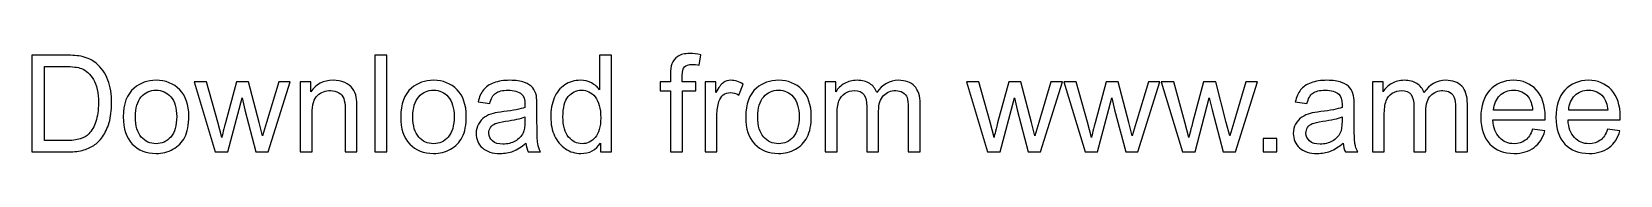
# Model space of a CAD drawing. Header units: millimetres. Extents: x 156 to 670, y -335 to 272.
# Drawn here: x 441.3 to 541, y -334.6 to -328.4 of the extents above; entities that cross this region are included whole.
import ezdxf

# ---------------------------------------------------------------- set-up
doc = ezdxf.new("R2010")
doc.units = ezdxf.units.MM
doc.header["$MEASUREMENT"] = 0
doc.layers.add('Layer 1', color=7, linetype='Continuous')

msp = doc.modelspace()

# ---------------------------------------------------------------- linework, layer by layer
at = {"layer": 'Layer 1', "color": 250}
for points, knots in [([(441.3422, -334.5158), (441.3422, -334.5158), (441.3422, -328.4536), (441.3422, -328.4536), (441.3422, -328.4536), (441.3422, -328.4536), (443.4307, -328.4536), (443.4307, -328.4536), (443.4307, -328.4536), (443.902, -328.4536), (444.2618, -328.4819), (444.5102, -328.5397), (444.5102, -328.5397), (444.8573, -328.6202), (445.1537, -328.7655), (445.3992, -328.9743), (445.3992, -328.9743), (445.7195, -329.2453), (445.958, -329.5896), (446.116, -330.0101), (446.116, -330.0101), (446.2755, -330.4306), (446.3545, -330.9118), (446.3545, -331.4523), (446.3545, -331.4523), (446.3545, -331.9123), (446.3009, -332.3201), (446.1937, -332.6757), (446.1937, -332.6757), (446.0864, -333.0313), (445.9481, -333.3262), (445.7802, -333.5591), (445.7802, -333.5591), (445.6109, -333.7919), (445.4274, -333.9753), (445.227, -334.108), (445.227, -334.108), (445.0281, -334.242), (444.7868, -334.3436), (444.5045, -334.4128), (444.5045, -334.4128), (444.2209, -334.4819), (443.8964, -334.5158), (443.5295, -334.5158), (443.5295, -334.5158), (443.5295, -334.5158), (441.3422, -334.5158), (441.3422, -334.5158)], [0, 0, 0, 0, 0.0769231, 0.0769231, 0.0769231, 0.0769231, 0.1538462, 0.1538462, 0.1538462, 0.1538462, 0.2307692, 0.2307692, 0.2307692, 0.2307692, 0.3076923, 0.3076923, 0.3076923, 0.3076923, 0.3846154, 0.3846154, 0.3846154, 0.3846154, 0.4615385, 0.4615385, 0.4615385, 0.4615385, 0.5384615, 0.5384615, 0.5384615, 0.5384615, 0.6153846, 0.6153846, 0.6153846, 0.6153846, 0.6923077, 0.6923077, 0.6923077, 0.6923077, 0.7692308, 0.7692308, 0.7692308, 0.7692308, 0.8461538, 0.8461538, 0.8461538, 0.8461538, 1, 1, 1, 1]), ([(462.8788, -334.5158), (462.8788, -334.5158), (462.8788, -328.4536), (462.8788, -328.4536), (462.8788, -328.4536), (462.8788, -328.4536), (463.6238, -328.4536), (463.6238, -328.4536), (463.6238, -328.4536), (463.6238, -328.4536), (463.6238, -334.5158), (463.6238, -334.5158), (463.6238, -334.5158), (463.6238, -334.5158), (462.8788, -334.5158), (462.8788, -334.5158)], [0, 0, 0, 0, 0.2, 0.2, 0.2, 0.2, 0.4, 0.4, 0.4, 0.4, 0.6, 0.6, 0.6, 0.6, 1, 1, 1, 1]), ([(477.0308, -334.5158), (477.0308, -334.5158), (477.0308, -333.9584), (477.0308, -333.9584), (477.0308, -333.9584), (476.7529, -334.3916), (476.3436, -334.6089), (475.8032, -334.6089), (475.8032, -334.6089), (475.4532, -334.6089), (475.1315, -334.513), (474.8394, -334.3197), (474.8394, -334.3197), (474.5459, -334.1277), (474.3187, -333.8582), (474.1564, -333.5139), (474.1564, -333.5139), (473.9955, -333.1682), (473.9151, -332.7717), (473.9151, -332.3229), (473.9151, -332.3229), (473.9151, -331.8855), (473.9885, -331.489), (474.1338, -331.1319), (474.1338, -331.1319), (474.2806, -330.7763), (474.4993, -330.5026), (474.7914, -330.3135), (474.7914, -330.3135), (475.0821, -330.123), (475.4095, -330.0284), (475.7693, -330.0284), (475.7693, -330.0284), (476.0346, -330.0284), (476.2703, -330.0849), (476.4763, -330.1964), (476.4763, -330.1964), (476.6823, -330.3079), (476.8502, -330.4546), (476.98, -330.6338), (476.98, -330.6338), (476.98, -330.6338), (476.98, -328.4536), (476.98, -328.4536), (476.98, -328.4536), (476.98, -328.4536), (477.7251, -328.4536), (477.7251, -328.4536), (477.7251, -328.4536), (477.7251, -328.4536), (477.7251, -334.5158), (477.7251, -334.5158), (477.7251, -334.5158), (477.7251, -334.5158), (477.0308, -334.5158), (477.0308, -334.5158)], [0, 0, 0, 0, 0.0666667, 0.0666667, 0.0666667, 0.0666667, 0.1333333, 0.1333333, 0.1333333, 0.1333333, 0.2, 0.2, 0.2, 0.2, 0.2666667, 0.2666667, 0.2666667, 0.2666667, 0.3333333, 0.3333333, 0.3333333, 0.3333333, 0.4, 0.4, 0.4, 0.4, 0.4666667, 0.4666667, 0.4666667, 0.4666667, 0.5333333, 0.5333333, 0.5333333, 0.5333333, 0.6, 0.6, 0.6, 0.6, 0.6666667, 0.6666667, 0.6666667, 0.6666667, 0.7333333, 0.7333333, 0.7333333, 0.7333333, 0.8, 0.8, 0.8, 0.8, 0.8666667, 0.8666667, 0.8666667, 0.8666667, 1, 1, 1, 1]), ([(481.4335, -334.5158), (481.4335, -334.5158), (481.4335, -330.6973), (481.4335, -330.6973), (481.4335, -330.6973), (481.4335, -330.6973), (480.7731, -330.6973), (480.7731, -330.6973), (480.7731, -330.6973), (480.7731, -330.6973), (480.7731, -330.1216), (480.7731, -330.1216), (480.7731, -330.1216), (480.7731, -330.1216), (481.4335, -330.1216), (481.4335, -330.1216), (481.4335, -330.1216), (481.4335, -330.1216), (481.4335, -329.6559), (481.4335, -329.6559), (481.4335, -329.6559), (481.4335, -329.361), (481.4589, -329.1423), (481.5111, -328.9997), (481.5111, -328.9997), (481.5831, -328.8078), (481.7073, -328.6512), (481.8879, -328.5313), (481.8879, -328.5313), (482.0671, -328.4113), (482.3197, -328.352), (482.6442, -328.352), (482.6442, -328.352), (482.8545, -328.352), (483.0859, -328.3774), (483.3399, -328.4268), (483.3399, -328.4268), (483.3399, -328.4268), (483.2284, -329.0788), (483.2284, -329.0788), (483.2284, -329.0788), (483.0732, -329.052), (482.9279, -329.0378), (482.7896, -329.0378), (482.7896, -329.0378), (482.5638, -329.0378), (482.4044, -329.0858), (482.3098, -329.1818), (482.3098, -329.1818), (482.2167, -329.2777), (482.1701, -329.4569), (482.1701, -329.7194), (482.1701, -329.7194), (482.1701, -329.7194), (482.1701, -330.1216), (482.1701, -330.1216), (482.1701, -330.1216), (482.1701, -330.1216), (483.0252, -330.1216), (483.0252, -330.1216), (483.0252, -330.1216), (483.0252, -330.1216), (483.0252, -330.6973), (483.0252, -330.6973), (483.0252, -330.6973), (483.0252, -330.6973), (482.1786, -330.6973), (482.1786, -330.6973), (482.1786, -330.6973), (482.1786, -330.6973), (482.1786, -334.5158), (482.1786, -334.5158), (482.1786, -334.5158), (482.1786, -334.5158), (481.4335, -334.5158), (481.4335, -334.5158)], [0, 0, 0, 0, 0.05, 0.05, 0.05, 0.05, 0.1, 0.1, 0.1, 0.1, 0.15, 0.15, 0.15, 0.15, 0.2, 0.2, 0.2, 0.2, 0.25, 0.25, 0.25, 0.25, 0.3, 0.3, 0.3, 0.3, 0.35, 0.35, 0.35, 0.35, 0.4, 0.4, 0.4, 0.4, 0.45, 0.45, 0.45, 0.45, 0.5, 0.5, 0.5, 0.5, 0.55, 0.55, 0.55, 0.55, 0.6, 0.6, 0.6, 0.6, 0.65, 0.65, 0.65, 0.65, 0.7, 0.7, 0.7, 0.7, 0.75, 0.75, 0.75, 0.75, 0.8, 0.8, 0.8, 0.8, 0.85, 0.85, 0.85, 0.85, 0.9, 0.9, 0.9, 0.9, 1, 1, 1, 1]), ([(442.1466, -333.8046), (442.1466, -333.8046), (443.4392, -333.8046), (443.4392, -333.8046), (443.4392, -333.8046), (443.8385, -333.8046), (444.1518, -333.7679), (444.379, -333.6931), (444.379, -333.6931), (444.6061, -333.6183), (444.7868, -333.5139), (444.9222, -333.3784), (444.9222, -333.3784), (445.1113, -333.1879), (445.2595, -332.9311), (445.3653, -332.6094), (445.3653, -332.6094), (445.4712, -332.2876), (445.5248, -331.8982), (445.5248, -331.4396), (445.5248, -331.4396), (445.5248, -330.8046), (445.4204, -330.3163), (445.2129, -329.9748), (445.2129, -329.9748), (445.0055, -329.6333), (444.7529, -329.4047), (444.4552, -329.289), (444.4552, -329.289), (444.2407, -329.2058), (443.8949, -329.1648), (443.418, -329.1648), (443.418, -329.1648), (443.418, -329.1648), (442.1466, -329.1648), (442.1466, -329.1648), (442.1466, -329.1648), (442.1466, -329.1648), (442.1466, -333.8046), (442.1466, -333.8046)], [0, 0, 0, 0, 0.0909091, 0.0909091, 0.0909091, 0.0909091, 0.1818182, 0.1818182, 0.1818182, 0.1818182, 0.2727273, 0.2727273, 0.2727273, 0.2727273, 0.3636364, 0.3636364, 0.3636364, 0.3636364, 0.4545455, 0.4545455, 0.4545455, 0.4545455, 0.5454545, 0.5454545, 0.5454545, 0.5454545, 0.6363636, 0.6363636, 0.6363636, 0.6363636, 0.7272727, 0.7272727, 0.7272727, 0.7272727, 0.8181818, 0.8181818, 0.8181818, 0.8181818, 1, 1, 1, 1]), ([(447.0841, -332.3187), (447.0841, -331.5073), (447.3099, -330.9062), (447.7628, -330.5153), (447.7628, -330.5153), (448.1396, -330.1907), (448.6011, -330.0284), (449.1443, -330.0284), (449.1443, -330.0284), (449.7469, -330.0284), (450.2408, -330.226), (450.6246, -330.6211), (450.6246, -330.6211), (451.007, -331.0148), (451.1989, -331.5609), (451.1989, -332.2566), (451.1989, -332.2566), (451.1989, -332.821), (451.1143, -333.2641), (450.9449, -333.5873), (450.9449, -333.5873), (450.7756, -333.9104), (450.5286, -334.1616), (450.2041, -334.3408), (450.2041, -334.3408), (449.8809, -334.52), (449.5267, -334.6089), (449.1443, -334.6089), (449.1443, -334.6089), (448.5291, -334.6089), (448.0324, -334.4128), (447.6528, -334.0191), (447.6528, -334.0191), (447.2732, -333.6254), (447.0841, -333.0581), (447.0841, -332.3187)], [0, 0, 0, 0, 0.1, 0.1, 0.1, 0.1, 0.2, 0.2, 0.2, 0.2, 0.3, 0.3, 0.3, 0.3, 0.4, 0.4, 0.4, 0.4, 0.5, 0.5, 0.5, 0.5, 0.6, 0.6, 0.6, 0.6, 0.7, 0.7, 0.7, 0.7, 0.8, 0.8, 0.8, 0.8, 1, 1, 1, 1]), ([(447.8461, -332.3201), (447.8461, -332.8817), (447.9689, -333.3022), (448.2144, -333.5802), (448.2144, -333.5802), (448.4614, -333.8596), (448.7704, -333.9993), (449.1443, -333.9993), (449.1443, -333.9993), (449.514, -333.9993), (449.8217, -333.8596), (450.0686, -333.5788), (450.0686, -333.5788), (450.3141, -333.298), (450.4369, -332.8704), (450.4369, -332.2961), (450.4369, -332.2961), (450.4369, -331.7542), (450.3127, -331.3436), (450.0658, -331.0656), (450.0658, -331.0656), (449.8188, -330.7862), (449.5112, -330.6465), (449.1443, -330.6465), (449.1443, -330.6465), (448.7704, -330.6465), (448.4614, -330.7848), (448.2144, -331.0628), (448.2144, -331.0628), (447.9689, -331.3408), (447.8461, -331.7599), (447.8461, -332.3201)], [0, 0, 0, 0, 0.1111111, 0.1111111, 0.1111111, 0.1111111, 0.2222222, 0.2222222, 0.2222222, 0.2222222, 0.3333333, 0.3333333, 0.3333333, 0.3333333, 0.4444444, 0.4444444, 0.4444444, 0.4444444, 0.5555556, 0.5555556, 0.5555556, 0.5555556, 0.6666667, 0.6666667, 0.6666667, 0.6666667, 0.7777778, 0.7777778, 0.7777778, 0.7777778, 1, 1, 1, 1]), ([(452.8626, -334.5158), (452.8626, -334.5158), (451.5348, -330.1216), (451.5348, -330.1216), (451.5348, -330.1216), (451.5348, -330.1216), (452.3137, -330.1216), (452.3137, -330.1216), (452.3137, -330.1216), (452.3137, -330.1216), (453.015, -332.6574), (453.015, -332.6574), (453.015, -332.6574), (453.015, -332.6574), (453.2634, -333.6014), (453.2634, -333.6014), (453.2634, -333.6014), (453.2733, -333.5548), (453.3495, -333.2529), (453.4906, -332.6955), (453.4906, -332.6955), (453.4906, -332.6955), (454.1863, -330.1216), (454.1863, -330.1216), (454.1863, -330.1216), (454.1863, -330.1216), (454.9497, -330.1216), (454.9497, -330.1216), (454.9497, -330.1216), (454.9497, -330.1216), (455.6115, -332.6729), (455.6115, -332.6729), (455.6115, -332.6729), (455.6115, -332.6729), (455.8274, -333.5097), (455.8274, -333.5097), (455.8274, -333.5097), (455.8274, -333.5097), (456.08, -332.6616), (456.08, -332.6616), (456.08, -332.6616), (456.08, -332.6616), (456.8392, -330.1216), (456.8392, -330.1216), (456.8392, -330.1216), (456.8392, -330.1216), (457.5631, -330.1216), (457.5631, -330.1216), (457.5631, -330.1216), (457.5631, -330.1216), (456.1844, -334.5158), (456.1844, -334.5158), (456.1844, -334.5158), (456.1844, -334.5158), (455.4139, -334.5158), (455.4139, -334.5158), (455.4139, -334.5158), (455.4139, -334.5158), (454.7168, -331.8869), (454.7168, -331.8869), (454.7168, -331.8869), (454.7168, -331.8869), (454.5404, -331.1348), (454.5404, -331.1348), (454.5404, -331.1348), (454.5404, -331.1348), (453.6514, -334.5158), (453.6514, -334.5158), (453.6514, -334.5158), (453.6514, -334.5158), (452.8626, -334.5158), (452.8626, -334.5158)], [0, 0, 0, 0, 0.0526316, 0.0526316, 0.0526316, 0.0526316, 0.1052632, 0.1052632, 0.1052632, 0.1052632, 0.1578947, 0.1578947, 0.1578947, 0.1578947, 0.2105263, 0.2105263, 0.2105263, 0.2105263, 0.2631579, 0.2631579, 0.2631579, 0.2631579, 0.3157895, 0.3157895, 0.3157895, 0.3157895, 0.3684211, 0.3684211, 0.3684211, 0.3684211, 0.4210526, 0.4210526, 0.4210526, 0.4210526, 0.4736842, 0.4736842, 0.4736842, 0.4736842, 0.5263158, 0.5263158, 0.5263158, 0.5263158, 0.5789474, 0.5789474, 0.5789474, 0.5789474, 0.6315789, 0.6315789, 0.6315789, 0.6315789, 0.6842105, 0.6842105, 0.6842105, 0.6842105, 0.7368421, 0.7368421, 0.7368421, 0.7368421, 0.7894737, 0.7894737, 0.7894737, 0.7894737, 0.8421053, 0.8421053, 0.8421053, 0.8421053, 0.8947368, 0.8947368, 0.8947368, 0.8947368, 1, 1, 1, 1]), ([(458.1868, -334.5158), (458.1868, -334.5158), (458.1868, -330.1216), (458.1868, -330.1216), (458.1868, -330.1216), (458.1868, -330.1216), (458.8557, -330.1216), (458.8557, -330.1216), (458.8557, -330.1216), (458.8557, -330.1216), (458.8557, -330.7453), (458.8557, -330.7453), (458.8557, -330.7453), (459.1774, -330.2669), (459.6431, -330.0284), (460.2513, -330.0284), (460.2513, -330.0284), (460.5166, -330.0284), (460.7593, -330.0764), (460.9808, -330.171), (460.9808, -330.171), (461.2024, -330.2655), (461.3689, -330.3911), (461.4789, -330.5449), (461.4789, -330.5449), (461.589, -330.6987), (461.6666, -330.8822), (461.7104, -331.0938), (461.7104, -331.0938), (461.7372, -331.2321), (461.7513, -331.4734), (461.7513, -331.8177), (461.7513, -331.8177), (461.7513, -331.8177), (461.7513, -334.5158), (461.7513, -334.5158), (461.7513, -334.5158), (461.7513, -334.5158), (461.0062, -334.5158), (461.0062, -334.5158), (461.0062, -334.5158), (461.0062, -334.5158), (461.0062, -331.846), (461.0062, -331.846), (461.0062, -331.846), (461.0062, -331.5426), (460.978, -331.3154), (460.9201, -331.1658), (460.9201, -331.1658), (460.8623, -331.0162), (460.7593, -330.8963), (460.6125, -330.806), (460.6125, -330.806), (460.4658, -330.7171), (460.2922, -330.6719), (460.0946, -330.6719), (460.0946, -330.6719), (459.7785, -330.6719), (459.5062, -330.7721), (459.2762, -330.9739), (459.2762, -330.9739), (459.0462, -331.1743), (458.9319, -331.5567), (458.9319, -332.1183), (458.9319, -332.1183), (458.9319, -332.1183), (458.9319, -334.5158), (458.9319, -334.5158), (458.9319, -334.5158), (458.9319, -334.5158), (458.1868, -334.5158), (458.1868, -334.5158)], [0, 0, 0, 0, 0.0526316, 0.0526316, 0.0526316, 0.0526316, 0.1052632, 0.1052632, 0.1052632, 0.1052632, 0.1578947, 0.1578947, 0.1578947, 0.1578947, 0.2105263, 0.2105263, 0.2105263, 0.2105263, 0.2631579, 0.2631579, 0.2631579, 0.2631579, 0.3157895, 0.3157895, 0.3157895, 0.3157895, 0.3684211, 0.3684211, 0.3684211, 0.3684211, 0.4210526, 0.4210526, 0.4210526, 0.4210526, 0.4736842, 0.4736842, 0.4736842, 0.4736842, 0.5263158, 0.5263158, 0.5263158, 0.5263158, 0.5789474, 0.5789474, 0.5789474, 0.5789474, 0.6315789, 0.6315789, 0.6315789, 0.6315789, 0.6842105, 0.6842105, 0.6842105, 0.6842105, 0.7368421, 0.7368421, 0.7368421, 0.7368421, 0.7894737, 0.7894737, 0.7894737, 0.7894737, 0.8421053, 0.8421053, 0.8421053, 0.8421053, 0.8947368, 0.8947368, 0.8947368, 0.8947368, 1, 1, 1, 1]), ([(464.4973, -332.3187), (464.4973, -331.5073), (464.7231, -330.9062), (465.176, -330.5153), (465.176, -330.5153), (465.5528, -330.1907), (466.0143, -330.0284), (466.5575, -330.0284), (466.5575, -330.0284), (467.1601, -330.0284), (467.654, -330.226), (468.0378, -330.6211), (468.0378, -330.6211), (468.4202, -331.0148), (468.6121, -331.5609), (468.6121, -332.2566), (468.6121, -332.2566), (468.6121, -332.821), (468.5275, -333.2641), (468.3581, -333.5873), (468.3581, -333.5873), (468.1888, -333.9104), (467.9418, -334.1616), (467.6173, -334.3408), (467.6173, -334.3408), (467.2941, -334.52), (466.9399, -334.6089), (466.5575, -334.6089), (466.5575, -334.6089), (465.9423, -334.6089), (465.4456, -334.4128), (465.066, -334.0191), (465.066, -334.0191), (464.6864, -333.6254), (464.4973, -333.0581), (464.4973, -332.3187)], [0, 0, 0, 0, 0.1, 0.1, 0.1, 0.1, 0.2, 0.2, 0.2, 0.2, 0.3, 0.3, 0.3, 0.3, 0.4, 0.4, 0.4, 0.4, 0.5, 0.5, 0.5, 0.5, 0.6, 0.6, 0.6, 0.6, 0.7, 0.7, 0.7, 0.7, 0.8, 0.8, 0.8, 0.8, 1, 1, 1, 1]), ([(465.2593, -332.3201), (465.2593, -332.8817), (465.3821, -333.3022), (465.6276, -333.5802), (465.6276, -333.5802), (465.8746, -333.8596), (466.1836, -333.9993), (466.5575, -333.9993), (466.5575, -333.9993), (466.9272, -333.9993), (467.2349, -333.8596), (467.4818, -333.5788), (467.4818, -333.5788), (467.7273, -333.298), (467.8501, -332.8704), (467.8501, -332.2961), (467.8501, -332.2961), (467.8501, -331.7542), (467.7259, -331.3436), (467.479, -331.0656), (467.479, -331.0656), (467.232, -330.7862), (466.9244, -330.6465), (466.5575, -330.6465), (466.5575, -330.6465), (466.1836, -330.6465), (465.8746, -330.7848), (465.6276, -331.0628), (465.6276, -331.0628), (465.3821, -331.3408), (465.2593, -331.7599), (465.2593, -332.3201)], [0, 0, 0, 0, 0.1111111, 0.1111111, 0.1111111, 0.1111111, 0.2222222, 0.2222222, 0.2222222, 0.2222222, 0.3333333, 0.3333333, 0.3333333, 0.3333333, 0.4444444, 0.4444444, 0.4444444, 0.4444444, 0.5555556, 0.5555556, 0.5555556, 0.5555556, 0.6666667, 0.6666667, 0.6666667, 0.6666667, 0.7777778, 0.7777778, 0.7777778, 0.7777778, 1, 1, 1, 1]), ([(472.3558, -333.9655), (472.0792, -334.2011), (471.8125, -334.3662), (471.5571, -334.4636), (471.5571, -334.4636), (471.3017, -334.561), (471.028, -334.6089), (470.7344, -334.6089), (470.7344, -334.6089), (470.2518, -334.6089), (469.8807, -334.4918), (469.6211, -334.2562), (469.6211, -334.2562), (469.3614, -334.0219), (469.2316, -333.7213), (469.2316, -333.3559), (469.2316, -333.3559), (469.2316, -333.1414), (469.281, -332.9452), (469.3784, -332.7674), (469.3784, -332.7674), (469.4771, -332.5896), (469.6055, -332.4485), (469.7636, -332.3413), (469.7636, -332.3413), (469.923, -332.234), (470.1008, -332.1522), (470.2998, -332.0971), (470.2998, -332.0971), (470.4466, -332.059), (470.6681, -332.0224), (470.963, -331.9857), (470.963, -331.9857), (471.5642, -331.9151), (472.0087, -331.829), (472.2923, -331.7303), (472.2923, -331.7303), (472.2951, -331.6287), (472.2965, -331.5637), (472.2965, -331.5369), (472.2965, -331.5369), (472.2965, -331.235), (472.226, -331.0219), (472.0849, -330.8977), (472.0849, -330.8977), (471.8944, -330.7298), (471.6107, -330.6465), (471.2354, -330.6465), (471.2354, -330.6465), (470.884, -330.6465), (470.6244, -330.7086), (470.4579, -330.8314), (470.4579, -330.8314), (470.2899, -330.9541), (470.1672, -331.1715), (470.0867, -331.4847), (470.0867, -331.4847), (470.0867, -331.4847), (469.3586, -331.3831), (469.3586, -331.3831), (469.3586, -331.3831), (469.4249, -331.0713), (469.5336, -330.8187), (469.686, -330.6268), (469.686, -330.6268), (469.8384, -330.4349), (470.0585, -330.2881), (470.3464, -330.1837), (470.3464, -330.1837), (470.6328, -330.0807), (470.9673, -330.0284), (471.3455, -330.0284), (471.3455, -330.0284), (471.7208, -330.0284), (472.027, -330.0722), (472.2627, -330.1611), (472.2627, -330.1611), (472.4969, -330.25), (472.6705, -330.3601), (472.7806, -330.4941), (472.7806, -330.4941), (472.8906, -330.6282), (472.9682, -330.7975), (473.0134, -331.0021), (473.0134, -331.0021), (473.0374, -331.1291), (473.0501, -331.3577), (473.0501, -331.6865), (473.0501, -331.6865), (473.0501, -331.6865), (473.0501, -332.6743), (473.0501, -332.6743), (473.0501, -332.6743), (473.0501, -333.3643), (473.0656, -333.8004), (473.0966, -333.9852), (473.0966, -333.9852), (473.1263, -334.1701), (473.1884, -334.3465), (473.2787, -334.5158), (473.2787, -334.5158), (473.2787, -334.5158), (472.4997, -334.5158), (472.4997, -334.5158), (472.4997, -334.5158), (472.425, -334.3592), (472.377, -334.1757), (472.3558, -333.9655)], [0, 0, 0, 0, 0.0357143, 0.0357143, 0.0357143, 0.0357143, 0.0714286, 0.0714286, 0.0714286, 0.0714286, 0.1071429, 0.1071429, 0.1071429, 0.1071429, 0.1428571, 0.1428571, 0.1428571, 0.1428571, 0.1785714, 0.1785714, 0.1785714, 0.1785714, 0.2142857, 0.2142857, 0.2142857, 0.2142857, 0.25, 0.25, 0.25, 0.25, 0.2857143, 0.2857143, 0.2857143, 0.2857143, 0.3214286, 0.3214286, 0.3214286, 0.3214286, 0.3571429, 0.3571429, 0.3571429, 0.3571429, 0.3928571, 0.3928571, 0.3928571, 0.3928571, 0.4285714, 0.4285714, 0.4285714, 0.4285714, 0.4642857, 0.4642857, 0.4642857, 0.4642857, 0.5, 0.5, 0.5, 0.5, 0.5357143, 0.5357143, 0.5357143, 0.5357143, 0.5714286, 0.5714286, 0.5714286, 0.5714286, 0.6071429, 0.6071429, 0.6071429, 0.6071429, 0.6428571, 0.6428571, 0.6428571, 0.6428571, 0.6785714, 0.6785714, 0.6785714, 0.6785714, 0.7142857, 0.7142857, 0.7142857, 0.7142857, 0.75, 0.75, 0.75, 0.75, 0.7857143, 0.7857143, 0.7857143, 0.7857143, 0.8214286, 0.8214286, 0.8214286, 0.8214286, 0.8571429, 0.8571429, 0.8571429, 0.8571429, 0.8928571, 0.8928571, 0.8928571, 0.8928571, 0.9285714, 0.9285714, 0.9285714, 0.9285714, 1, 1, 1, 1]), ([(474.6771, -332.3243), (474.6771, -332.886), (474.7956, -333.3051), (475.0341, -333.5831), (475.0341, -333.5831), (475.2712, -333.861), (475.552, -333.9993), (475.8751, -333.9993), (475.8751, -333.9993), (476.2011, -333.9993), (476.4777, -333.8667), (476.7063, -333.6014), (476.7063, -333.6014), (476.9335, -333.3361), (477.0478, -332.9311), (477.0478, -332.3864), (477.0478, -332.3864), (477.0478, -331.7881), (476.9321, -331.3478), (476.6992, -331.067), (476.6992, -331.067), (476.4678, -330.7862), (476.1814, -330.6465), (475.8413, -330.6465), (475.8413, -330.6465), (475.5097, -330.6465), (475.2331, -330.7806), (475.0101, -331.0501), (475.0101, -331.0501), (474.7886, -331.3196), (474.6771, -331.7444), (474.6771, -332.3243)], [0, 0, 0, 0, 0.1111111, 0.1111111, 0.1111111, 0.1111111, 0.2222222, 0.2222222, 0.2222222, 0.2222222, 0.3333333, 0.3333333, 0.3333333, 0.3333333, 0.4444444, 0.4444444, 0.4444444, 0.4444444, 0.5555556, 0.5555556, 0.5555556, 0.5555556, 0.6666667, 0.6666667, 0.6666667, 0.6666667, 0.7777778, 0.7777778, 0.7777778, 0.7777778, 1, 1, 1, 1]), ([(483.5995, -334.5158), (483.5995, -334.5158), (483.5995, -330.1216), (483.5995, -330.1216), (483.5995, -330.1216), (483.5995, -330.1216), (484.2684, -330.1216), (484.2684, -330.1216), (484.2684, -330.1216), (484.2684, -330.1216), (484.2684, -330.7947), (484.2684, -330.7947), (484.2684, -330.7947), (484.4391, -330.4828), (484.5972, -330.2768), (484.7425, -330.178), (484.7425, -330.178), (484.8879, -330.0778), (485.0473, -330.0284), (485.2209, -330.0284), (485.2209, -330.0284), (485.4721, -330.0284), (485.7275, -330.1075), (485.9871, -330.2641), (485.9871, -330.2641), (485.9871, -330.2641), (485.7219, -330.9513), (485.7219, -330.9513), (485.7219, -330.9513), (485.5412, -330.8497), (485.3606, -330.7989), (485.18, -330.7989), (485.18, -330.7989), (485.0177, -330.7989), (484.8724, -330.8483), (484.744, -330.9457), (484.744, -330.9457), (484.6155, -331.043), (484.5238, -331.1785), (484.4688, -331.3521), (484.4688, -331.3521), (484.3855, -331.616), (484.3446, -331.9052), (484.3446, -332.2199), (484.3446, -332.2199), (484.3446, -332.2199), (484.3446, -334.5158), (484.3446, -334.5158), (484.3446, -334.5158), (484.3446, -334.5158), (483.5995, -334.5158), (483.5995, -334.5158)], [0, 0, 0, 0, 0.0714286, 0.0714286, 0.0714286, 0.0714286, 0.1428571, 0.1428571, 0.1428571, 0.1428571, 0.2142857, 0.2142857, 0.2142857, 0.2142857, 0.2857143, 0.2857143, 0.2857143, 0.2857143, 0.3571429, 0.3571429, 0.3571429, 0.3571429, 0.4285714, 0.4285714, 0.4285714, 0.4285714, 0.5, 0.5, 0.5, 0.5, 0.5714286, 0.5714286, 0.5714286, 0.5714286, 0.6428571, 0.6428571, 0.6428571, 0.6428571, 0.7142857, 0.7142857, 0.7142857, 0.7142857, 0.7857143, 0.7857143, 0.7857143, 0.7857143, 0.8571429, 0.8571429, 0.8571429, 0.8571429, 1, 1, 1, 1]), ([(486.148, -332.3187), (486.148, -331.5073), (486.3738, -330.9062), (486.8267, -330.5153), (486.8267, -330.5153), (487.2035, -330.1907), (487.665, -330.0284), (488.2082, -330.0284), (488.2082, -330.0284), (488.8108, -330.0284), (489.3047, -330.226), (489.6885, -330.6211), (489.6885, -330.6211), (490.0709, -331.0148), (490.2628, -331.5609), (490.2628, -332.2566), (490.2628, -332.2566), (490.2628, -332.821), (490.1782, -333.2641), (490.0088, -333.5873), (490.0088, -333.5873), (489.8395, -333.9104), (489.5925, -334.1616), (489.268, -334.3408), (489.268, -334.3408), (488.9448, -334.52), (488.5906, -334.6089), (488.2082, -334.6089), (488.2082, -334.6089), (487.593, -334.6089), (487.0963, -334.4128), (486.7167, -334.0191), (486.7167, -334.0191), (486.3371, -333.6254), (486.148, -333.0581), (486.148, -332.3187)], [0, 0, 0, 0, 0.1, 0.1, 0.1, 0.1, 0.2, 0.2, 0.2, 0.2, 0.3, 0.3, 0.3, 0.3, 0.4, 0.4, 0.4, 0.4, 0.5, 0.5, 0.5, 0.5, 0.6, 0.6, 0.6, 0.6, 0.7, 0.7, 0.7, 0.7, 0.8, 0.8, 0.8, 0.8, 1, 1, 1, 1]), ([(486.91, -332.3201), (486.91, -332.8817), (487.0328, -333.3022), (487.2783, -333.5802), (487.2783, -333.5802), (487.5253, -333.8596), (487.8343, -333.9993), (488.2082, -333.9993), (488.2082, -333.9993), (488.5779, -333.9993), (488.8856, -333.8596), (489.1325, -333.5788), (489.1325, -333.5788), (489.378, -333.298), (489.5008, -332.8704), (489.5008, -332.2961), (489.5008, -332.2961), (489.5008, -331.7542), (489.3766, -331.3436), (489.1297, -331.0656), (489.1297, -331.0656), (488.8827, -330.7862), (488.5751, -330.6465), (488.2082, -330.6465), (488.2082, -330.6465), (487.8343, -330.6465), (487.5253, -330.7848), (487.2783, -331.0628), (487.2783, -331.0628), (487.0328, -331.3408), (486.91, -331.7599), (486.91, -332.3201)], [0, 0, 0, 0, 0.1111111, 0.1111111, 0.1111111, 0.1111111, 0.2222222, 0.2222222, 0.2222222, 0.2222222, 0.3333333, 0.3333333, 0.3333333, 0.3333333, 0.4444444, 0.4444444, 0.4444444, 0.4444444, 0.5555556, 0.5555556, 0.5555556, 0.5555556, 0.6666667, 0.6666667, 0.6666667, 0.6666667, 0.7777778, 0.7777778, 0.7777778, 0.7777778, 1, 1, 1, 1]), ([(491.1363, -334.5158), (491.1363, -334.5158), (491.1363, -330.1216), (491.1363, -330.1216), (491.1363, -330.1216), (491.1363, -330.1216), (491.8052, -330.1216), (491.8052, -330.1216), (491.8052, -330.1216), (491.8052, -330.1216), (491.8052, -330.7425), (491.8052, -330.7425), (491.8052, -330.7425), (491.942, -330.528), (492.1255, -330.3544), (492.3541, -330.2246), (492.3541, -330.2246), (492.5827, -330.0934), (492.8423, -330.0284), (493.1344, -330.0284), (493.1344, -330.0284), (493.459, -330.0284), (493.7257, -330.0962), (493.9331, -330.2302), (493.9331, -330.2302), (494.1406, -330.3657), (494.2873, -330.5534), (494.372, -330.7961), (494.372, -330.7961), (494.7219, -330.2839), (495.1749, -330.0284), (495.7337, -330.0284), (495.7337, -330.0284), (496.1712, -330.0284), (496.5084, -330.1484), (496.7427, -330.3897), (496.7427, -330.3897), (496.9783, -330.631), (497.0969, -331.0021), (497.0969, -331.5031), (497.0969, -331.5031), (497.0969, -331.5031), (497.0969, -334.5158), (497.0969, -334.5158), (497.0969, -334.5158), (497.0969, -334.5158), (496.3518, -334.5158), (496.3518, -334.5158), (496.3518, -334.5158), (496.3518, -334.5158), (496.3518, -331.75), (496.3518, -331.75), (496.3518, -331.75), (496.3518, -331.4537), (496.3264, -331.2392), (496.2784, -331.108), (496.2784, -331.108), (496.2304, -330.9767), (496.1429, -330.8723), (496.0145, -330.7919), (496.0145, -330.7919), (495.8875, -330.7114), (495.738, -330.6719), (495.5672, -330.6719), (495.5672, -330.6719), (495.2568, -330.6719), (494.9999, -330.7749), (494.7953, -330.9795), (494.7953, -330.9795), (494.5907, -331.1856), (494.4891, -331.5144), (494.4891, -331.9659), (494.4891, -331.9659), (494.4891, -331.9659), (494.4891, -334.5158), (494.4891, -334.5158), (494.4891, -334.5158), (494.4891, -334.5158), (493.744, -334.5158), (493.744, -334.5158), (493.744, -334.5158), (493.744, -334.5158), (493.744, -331.6639), (493.744, -331.6639), (493.744, -331.6639), (493.744, -331.3337), (493.6834, -331.0854), (493.562, -330.9203), (493.562, -330.9203), (493.4407, -330.7552), (493.2417, -330.6719), (492.9665, -330.6719), (492.9665, -330.6719), (492.7577, -330.6719), (492.5644, -330.727), (492.3866, -330.837), (492.3866, -330.837), (492.2088, -330.9471), (492.0803, -331.108), (491.9999, -331.321), (491.9999, -331.321), (491.9209, -331.5327), (491.8814, -331.8389), (491.8814, -332.2383), (491.8814, -332.2383), (491.8814, -332.2383), (491.8814, -334.5158), (491.8814, -334.5158), (491.8814, -334.5158), (491.8814, -334.5158), (491.1363, -334.5158), (491.1363, -334.5158)], [0, 0, 0, 0, 0.0344828, 0.0344828, 0.0344828, 0.0344828, 0.0689655, 0.0689655, 0.0689655, 0.0689655, 0.1034483, 0.1034483, 0.1034483, 0.1034483, 0.137931, 0.137931, 0.137931, 0.137931, 0.1724138, 0.1724138, 0.1724138, 0.1724138, 0.2068966, 0.2068966, 0.2068966, 0.2068966, 0.2413793, 0.2413793, 0.2413793, 0.2413793, 0.2758621, 0.2758621, 0.2758621, 0.2758621, 0.3103448, 0.3103448, 0.3103448, 0.3103448, 0.3448276, 0.3448276, 0.3448276, 0.3448276, 0.3793103, 0.3793103, 0.3793103, 0.3793103, 0.4137931, 0.4137931, 0.4137931, 0.4137931, 0.4482759, 0.4482759, 0.4482759, 0.4482759, 0.4827586, 0.4827586, 0.4827586, 0.4827586, 0.5172414, 0.5172414, 0.5172414, 0.5172414, 0.5517241, 0.5517241, 0.5517241, 0.5517241, 0.5862069, 0.5862069, 0.5862069, 0.5862069, 0.6206897, 0.6206897, 0.6206897, 0.6206897, 0.6551724, 0.6551724, 0.6551724, 0.6551724, 0.6896552, 0.6896552, 0.6896552, 0.6896552, 0.7241379, 0.7241379, 0.7241379, 0.7241379, 0.7586207, 0.7586207, 0.7586207, 0.7586207, 0.7931034, 0.7931034, 0.7931034, 0.7931034, 0.8275862, 0.8275862, 0.8275862, 0.8275862, 0.862069, 0.862069, 0.862069, 0.862069, 0.8965517, 0.8965517, 0.8965517, 0.8965517, 0.9310345, 0.9310345, 0.9310345, 0.9310345, 1, 1, 1, 1]), ([(501.3316, -334.5158), (501.3316, -334.5158), (500.0038, -330.1216), (500.0038, -330.1216), (500.0038, -330.1216), (500.0038, -330.1216), (500.7827, -330.1216), (500.7827, -330.1216), (500.7827, -330.1216), (500.7827, -330.1216), (501.484, -332.6574), (501.484, -332.6574), (501.484, -332.6574), (501.484, -332.6574), (501.7324, -333.6014), (501.7324, -333.6014), (501.7324, -333.6014), (501.7423, -333.5548), (501.8185, -333.2529), (501.9596, -332.6955), (501.9596, -332.6955), (501.9596, -332.6955), (502.6553, -330.1216), (502.6553, -330.1216), (502.6553, -330.1216), (502.6553, -330.1216), (503.4187, -330.1216), (503.4187, -330.1216), (503.4187, -330.1216), (503.4187, -330.1216), (504.0805, -332.6729), (504.0805, -332.6729), (504.0805, -332.6729), (504.0805, -332.6729), (504.2964, -333.5097), (504.2964, -333.5097), (504.2964, -333.5097), (504.2964, -333.5097), (504.549, -332.6616), (504.549, -332.6616), (504.549, -332.6616), (504.549, -332.6616), (505.3082, -330.1216), (505.3082, -330.1216), (505.3082, -330.1216), (505.3082, -330.1216), (506.0321, -330.1216), (506.0321, -330.1216), (506.0321, -330.1216), (506.0321, -330.1216), (504.6534, -334.5158), (504.6534, -334.5158), (504.6534, -334.5158), (504.6534, -334.5158), (503.8829, -334.5158), (503.8829, -334.5158), (503.8829, -334.5158), (503.8829, -334.5158), (503.1858, -331.8869), (503.1858, -331.8869), (503.1858, -331.8869), (503.1858, -331.8869), (503.0094, -331.1348), (503.0094, -331.1348), (503.0094, -331.1348), (503.0094, -331.1348), (502.1204, -334.5158), (502.1204, -334.5158), (502.1204, -334.5158), (502.1204, -334.5158), (501.3316, -334.5158), (501.3316, -334.5158)], [0, 0, 0, 0, 0.0526316, 0.0526316, 0.0526316, 0.0526316, 0.1052632, 0.1052632, 0.1052632, 0.1052632, 0.1578947, 0.1578947, 0.1578947, 0.1578947, 0.2105263, 0.2105263, 0.2105263, 0.2105263, 0.2631579, 0.2631579, 0.2631579, 0.2631579, 0.3157895, 0.3157895, 0.3157895, 0.3157895, 0.3684211, 0.3684211, 0.3684211, 0.3684211, 0.4210526, 0.4210526, 0.4210526, 0.4210526, 0.4736842, 0.4736842, 0.4736842, 0.4736842, 0.5263158, 0.5263158, 0.5263158, 0.5263158, 0.5789474, 0.5789474, 0.5789474, 0.5789474, 0.6315789, 0.6315789, 0.6315789, 0.6315789, 0.6842105, 0.6842105, 0.6842105, 0.6842105, 0.7368421, 0.7368421, 0.7368421, 0.7368421, 0.7894737, 0.7894737, 0.7894737, 0.7894737, 0.8421053, 0.8421053, 0.8421053, 0.8421053, 0.8947368, 0.8947368, 0.8947368, 0.8947368, 1, 1, 1, 1]), ([(507.446, -334.5158), (507.446, -334.5158), (506.1182, -330.1216), (506.1182, -330.1216), (506.1182, -330.1216), (506.1182, -330.1216), (506.8971, -330.1216), (506.8971, -330.1216), (506.8971, -330.1216), (506.8971, -330.1216), (507.5984, -332.6574), (507.5984, -332.6574), (507.5984, -332.6574), (507.5984, -332.6574), (507.8468, -333.6014), (507.8468, -333.6014), (507.8468, -333.6014), (507.8567, -333.5548), (507.9329, -333.2529), (508.074, -332.6955), (508.074, -332.6955), (508.074, -332.6955), (508.7697, -330.1216), (508.7697, -330.1216), (508.7697, -330.1216), (508.7697, -330.1216), (509.5331, -330.1216), (509.5331, -330.1216), (509.5331, -330.1216), (509.5331, -330.1216), (510.1949, -332.6729), (510.1949, -332.6729), (510.1949, -332.6729), (510.1949, -332.6729), (510.4108, -333.5097), (510.4108, -333.5097), (510.4108, -333.5097), (510.4108, -333.5097), (510.6634, -332.6616), (510.6634, -332.6616), (510.6634, -332.6616), (510.6634, -332.6616), (511.4226, -330.1216), (511.4226, -330.1216), (511.4226, -330.1216), (511.4226, -330.1216), (512.1465, -330.1216), (512.1465, -330.1216), (512.1465, -330.1216), (512.1465, -330.1216), (510.7678, -334.5158), (510.7678, -334.5158), (510.7678, -334.5158), (510.7678, -334.5158), (509.9973, -334.5158), (509.9973, -334.5158), (509.9973, -334.5158), (509.9973, -334.5158), (509.3002, -331.8869), (509.3002, -331.8869), (509.3002, -331.8869), (509.3002, -331.8869), (509.1238, -331.1348), (509.1238, -331.1348), (509.1238, -331.1348), (509.1238, -331.1348), (508.2348, -334.5158), (508.2348, -334.5158), (508.2348, -334.5158), (508.2348, -334.5158), (507.446, -334.5158), (507.446, -334.5158)], [0, 0, 0, 0, 0.0526316, 0.0526316, 0.0526316, 0.0526316, 0.1052632, 0.1052632, 0.1052632, 0.1052632, 0.1578947, 0.1578947, 0.1578947, 0.1578947, 0.2105263, 0.2105263, 0.2105263, 0.2105263, 0.2631579, 0.2631579, 0.2631579, 0.2631579, 0.3157895, 0.3157895, 0.3157895, 0.3157895, 0.3684211, 0.3684211, 0.3684211, 0.3684211, 0.4210526, 0.4210526, 0.4210526, 0.4210526, 0.4736842, 0.4736842, 0.4736842, 0.4736842, 0.5263158, 0.5263158, 0.5263158, 0.5263158, 0.5789474, 0.5789474, 0.5789474, 0.5789474, 0.6315789, 0.6315789, 0.6315789, 0.6315789, 0.6842105, 0.6842105, 0.6842105, 0.6842105, 0.7368421, 0.7368421, 0.7368421, 0.7368421, 0.7894737, 0.7894737, 0.7894737, 0.7894737, 0.8421053, 0.8421053, 0.8421053, 0.8421053, 0.8947368, 0.8947368, 0.8947368, 0.8947368, 1, 1, 1, 1]), ([(513.5604, -334.5158), (513.5604, -334.5158), (512.2326, -330.1216), (512.2326, -330.1216), (512.2326, -330.1216), (512.2326, -330.1216), (513.0115, -330.1216), (513.0115, -330.1216), (513.0115, -330.1216), (513.0115, -330.1216), (513.7128, -332.6574), (513.7128, -332.6574), (513.7128, -332.6574), (513.7128, -332.6574), (513.9612, -333.6014), (513.9612, -333.6014), (513.9612, -333.6014), (513.9711, -333.5548), (514.0473, -333.2529), (514.1884, -332.6955), (514.1884, -332.6955), (514.1884, -332.6955), (514.8841, -330.1216), (514.8841, -330.1216), (514.8841, -330.1216), (514.8841, -330.1216), (515.6475, -330.1216), (515.6475, -330.1216), (515.6475, -330.1216), (515.6475, -330.1216), (516.3093, -332.6729), (516.3093, -332.6729), (516.3093, -332.6729), (516.3093, -332.6729), (516.5252, -333.5097), (516.5252, -333.5097), (516.5252, -333.5097), (516.5252, -333.5097), (516.7778, -332.6616), (516.7778, -332.6616), (516.7778, -332.6616), (516.7778, -332.6616), (517.537, -330.1216), (517.537, -330.1216), (517.537, -330.1216), (517.537, -330.1216), (518.2609, -330.1216), (518.2609, -330.1216), (518.2609, -330.1216), (518.2609, -330.1216), (516.8822, -334.5158), (516.8822, -334.5158), (516.8822, -334.5158), (516.8822, -334.5158), (516.1117, -334.5158), (516.1117, -334.5158), (516.1117, -334.5158), (516.1117, -334.5158), (515.4146, -331.8869), (515.4146, -331.8869), (515.4146, -331.8869), (515.4146, -331.8869), (515.2382, -331.1348), (515.2382, -331.1348), (515.2382, -331.1348), (515.2382, -331.1348), (514.3492, -334.5158), (514.3492, -334.5158), (514.3492, -334.5158), (514.3492, -334.5158), (513.5604, -334.5158), (513.5604, -334.5158)], [0, 0, 0, 0, 0.0526316, 0.0526316, 0.0526316, 0.0526316, 0.1052632, 0.1052632, 0.1052632, 0.1052632, 0.1578947, 0.1578947, 0.1578947, 0.1578947, 0.2105263, 0.2105263, 0.2105263, 0.2105263, 0.2631579, 0.2631579, 0.2631579, 0.2631579, 0.3157895, 0.3157895, 0.3157895, 0.3157895, 0.3684211, 0.3684211, 0.3684211, 0.3684211, 0.4210526, 0.4210526, 0.4210526, 0.4210526, 0.4736842, 0.4736842, 0.4736842, 0.4736842, 0.5263158, 0.5263158, 0.5263158, 0.5263158, 0.5789474, 0.5789474, 0.5789474, 0.5789474, 0.6315789, 0.6315789, 0.6315789, 0.6315789, 0.6842105, 0.6842105, 0.6842105, 0.6842105, 0.7368421, 0.7368421, 0.7368421, 0.7368421, 0.7894737, 0.7894737, 0.7894737, 0.7894737, 0.8421053, 0.8421053, 0.8421053, 0.8421053, 0.8947368, 0.8947368, 0.8947368, 0.8947368, 1, 1, 1, 1]), ([(523.64, -333.9655), (523.3634, -334.2011), (523.0967, -334.3662), (522.8413, -334.4636), (522.8413, -334.4636), (522.5859, -334.561), (522.3122, -334.6089), (522.0186, -334.6089), (522.0186, -334.6089), (521.536, -334.6089), (521.1649, -334.4918), (520.9053, -334.2562), (520.9053, -334.2562), (520.6456, -334.0219), (520.5158, -333.7213), (520.5158, -333.3559), (520.5158, -333.3559), (520.5158, -333.1414), (520.5652, -332.9452), (520.6626, -332.7674), (520.6626, -332.7674), (520.7613, -332.5896), (520.8897, -332.4485), (521.0478, -332.3413), (521.0478, -332.3413), (521.2072, -332.234), (521.385, -332.1522), (521.584, -332.0971), (521.584, -332.0971), (521.7308, -332.059), (521.9523, -332.0224), (522.2472, -331.9857), (522.2472, -331.9857), (522.8484, -331.9151), (523.2929, -331.829), (523.5765, -331.7303), (523.5765, -331.7303), (523.5793, -331.6287), (523.5807, -331.5637), (523.5807, -331.5369), (523.5807, -331.5369), (523.5807, -331.235), (523.5102, -331.0219), (523.3691, -330.8977), (523.3691, -330.8977), (523.1786, -330.7298), (522.8949, -330.6465), (522.5196, -330.6465), (522.5196, -330.6465), (522.1682, -330.6465), (521.9086, -330.7086), (521.7421, -330.8314), (521.7421, -330.8314), (521.5741, -330.9541), (521.4514, -331.1715), (521.3709, -331.4847), (521.3709, -331.4847), (521.3709, -331.4847), (520.6428, -331.3831), (520.6428, -331.3831), (520.6428, -331.3831), (520.7091, -331.0713), (520.8178, -330.8187), (520.9702, -330.6268), (520.9702, -330.6268), (521.1226, -330.4349), (521.3427, -330.2881), (521.6306, -330.1837), (521.6306, -330.1837), (521.917, -330.0807), (522.2515, -330.0284), (522.6297, -330.0284), (522.6297, -330.0284), (523.005, -330.0284), (523.3112, -330.0722), (523.5469, -330.1611), (523.5469, -330.1611), (523.7811, -330.25), (523.9547, -330.3601), (524.0648, -330.4941), (524.0648, -330.4941), (524.1748, -330.6282), (524.2524, -330.7975), (524.2976, -331.0021), (524.2976, -331.0021), (524.3216, -331.1291), (524.3343, -331.3577), (524.3343, -331.6865), (524.3343, -331.6865), (524.3343, -331.6865), (524.3343, -332.6743), (524.3343, -332.6743), (524.3343, -332.6743), (524.3343, -333.3643), (524.3498, -333.8004), (524.3808, -333.9852), (524.3808, -333.9852), (524.4105, -334.1701), (524.4726, -334.3465), (524.5629, -334.5158), (524.5629, -334.5158), (524.5629, -334.5158), (523.7839, -334.5158), (523.7839, -334.5158), (523.7839, -334.5158), (523.7092, -334.3592), (523.6612, -334.1757), (523.64, -333.9655)], [0, 0, 0, 0, 0.0357143, 0.0357143, 0.0357143, 0.0357143, 0.0714286, 0.0714286, 0.0714286, 0.0714286, 0.1071429, 0.1071429, 0.1071429, 0.1071429, 0.1428571, 0.1428571, 0.1428571, 0.1428571, 0.1785714, 0.1785714, 0.1785714, 0.1785714, 0.2142857, 0.2142857, 0.2142857, 0.2142857, 0.25, 0.25, 0.25, 0.25, 0.2857143, 0.2857143, 0.2857143, 0.2857143, 0.3214286, 0.3214286, 0.3214286, 0.3214286, 0.3571429, 0.3571429, 0.3571429, 0.3571429, 0.3928571, 0.3928571, 0.3928571, 0.3928571, 0.4285714, 0.4285714, 0.4285714, 0.4285714, 0.4642857, 0.4642857, 0.4642857, 0.4642857, 0.5, 0.5, 0.5, 0.5, 0.5357143, 0.5357143, 0.5357143, 0.5357143, 0.5714286, 0.5714286, 0.5714286, 0.5714286, 0.6071429, 0.6071429, 0.6071429, 0.6071429, 0.6428571, 0.6428571, 0.6428571, 0.6428571, 0.6785714, 0.6785714, 0.6785714, 0.6785714, 0.7142857, 0.7142857, 0.7142857, 0.7142857, 0.75, 0.75, 0.75, 0.75, 0.7857143, 0.7857143, 0.7857143, 0.7857143, 0.8214286, 0.8214286, 0.8214286, 0.8214286, 0.8571429, 0.8571429, 0.8571429, 0.8571429, 0.8928571, 0.8928571, 0.8928571, 0.8928571, 0.9285714, 0.9285714, 0.9285714, 0.9285714, 1, 1, 1, 1]), ([(525.4787, -334.5158), (525.4787, -334.5158), (525.4787, -330.1216), (525.4787, -330.1216), (525.4787, -330.1216), (525.4787, -330.1216), (526.1476, -330.1216), (526.1476, -330.1216), (526.1476, -330.1216), (526.1476, -330.1216), (526.1476, -330.7425), (526.1476, -330.7425), (526.1476, -330.7425), (526.2844, -330.528), (526.4679, -330.3544), (526.6965, -330.2246), (526.6965, -330.2246), (526.9251, -330.0934), (527.1847, -330.0284), (527.4768, -330.0284), (527.4768, -330.0284), (527.8014, -330.0284), (528.0681, -330.0962), (528.2755, -330.2302), (528.2755, -330.2302), (528.483, -330.3657), (528.6297, -330.5534), (528.7144, -330.7961), (528.7144, -330.7961), (529.0643, -330.2839), (529.5173, -330.0284), (530.0761, -330.0284), (530.0761, -330.0284), (530.5136, -330.0284), (530.8508, -330.1484), (531.0851, -330.3897), (531.0851, -330.3897), (531.3207, -330.631), (531.4393, -331.0021), (531.4393, -331.5031), (531.4393, -331.5031), (531.4393, -331.5031), (531.4393, -334.5158), (531.4393, -334.5158), (531.4393, -334.5158), (531.4393, -334.5158), (530.6942, -334.5158), (530.6942, -334.5158), (530.6942, -334.5158), (530.6942, -334.5158), (530.6942, -331.75), (530.6942, -331.75), (530.6942, -331.75), (530.6942, -331.4537), (530.6688, -331.2392), (530.6208, -331.108), (530.6208, -331.108), (530.5728, -330.9767), (530.4853, -330.8723), (530.3569, -330.7919), (530.3569, -330.7919), (530.2299, -330.7114), (530.0804, -330.6719), (529.9096, -330.6719), (529.9096, -330.6719), (529.5992, -330.6719), (529.3423, -330.7749), (529.1377, -330.9795), (529.1377, -330.9795), (528.9331, -331.1856), (528.8315, -331.5144), (528.8315, -331.9659), (528.8315, -331.9659), (528.8315, -331.9659), (528.8315, -334.5158), (528.8315, -334.5158), (528.8315, -334.5158), (528.8315, -334.5158), (528.0864, -334.5158), (528.0864, -334.5158), (528.0864, -334.5158), (528.0864, -334.5158), (528.0864, -331.6639), (528.0864, -331.6639), (528.0864, -331.6639), (528.0864, -331.3337), (528.0258, -331.0854), (527.9044, -330.9203), (527.9044, -330.9203), (527.7831, -330.7552), (527.5841, -330.6719), (527.3089, -330.6719), (527.3089, -330.6719), (527.1001, -330.6719), (526.9068, -330.727), (526.729, -330.837), (526.729, -330.837), (526.5512, -330.9471), (526.4227, -331.108), (526.3423, -331.321), (526.3423, -331.321), (526.2633, -331.5327), (526.2238, -331.8389), (526.2238, -332.2383), (526.2238, -332.2383), (526.2238, -332.2383), (526.2238, -334.5158), (526.2238, -334.5158), (526.2238, -334.5158), (526.2238, -334.5158), (525.4787, -334.5158), (525.4787, -334.5158)], [0, 0, 0, 0, 0.0344828, 0.0344828, 0.0344828, 0.0344828, 0.0689655, 0.0689655, 0.0689655, 0.0689655, 0.1034483, 0.1034483, 0.1034483, 0.1034483, 0.137931, 0.137931, 0.137931, 0.137931, 0.1724138, 0.1724138, 0.1724138, 0.1724138, 0.2068966, 0.2068966, 0.2068966, 0.2068966, 0.2413793, 0.2413793, 0.2413793, 0.2413793, 0.2758621, 0.2758621, 0.2758621, 0.2758621, 0.3103448, 0.3103448, 0.3103448, 0.3103448, 0.3448276, 0.3448276, 0.3448276, 0.3448276, 0.3793103, 0.3793103, 0.3793103, 0.3793103, 0.4137931, 0.4137931, 0.4137931, 0.4137931, 0.4482759, 0.4482759, 0.4482759, 0.4482759, 0.4827586, 0.4827586, 0.4827586, 0.4827586, 0.5172414, 0.5172414, 0.5172414, 0.5172414, 0.5517241, 0.5517241, 0.5517241, 0.5517241, 0.5862069, 0.5862069, 0.5862069, 0.5862069, 0.6206897, 0.6206897, 0.6206897, 0.6206897, 0.6551724, 0.6551724, 0.6551724, 0.6551724, 0.6896552, 0.6896552, 0.6896552, 0.6896552, 0.7241379, 0.7241379, 0.7241379, 0.7241379, 0.7586207, 0.7586207, 0.7586207, 0.7586207, 0.7931034, 0.7931034, 0.7931034, 0.7931034, 0.8275862, 0.8275862, 0.8275862, 0.8275862, 0.862069, 0.862069, 0.862069, 0.862069, 0.8965517, 0.8965517, 0.8965517, 0.8965517, 0.9310345, 0.9310345, 0.9310345, 0.9310345, 1, 1, 1, 1]), ([(535.5287, -333.0934), (535.5287, -333.0934), (536.2992, -333.195), (536.2992, -333.195), (536.2992, -333.195), (536.1792, -333.6423), (535.9549, -333.9909), (535.6275, -334.2378), (535.6275, -334.2378), (535.3001, -334.4848), (534.8824, -334.6089), (534.373, -334.6089), (534.373, -334.6089), (533.7324, -334.6089), (533.2244, -334.4114), (532.849, -334.0163), (532.849, -334.0163), (532.4736, -333.6226), (532.286, -333.068), (532.286, -332.3554), (532.286, -332.3554), (532.286, -331.6188), (532.4751, -331.0459), (532.8546, -330.6395), (532.8546, -330.6395), (533.2342, -330.2316), (533.7267, -330.0284), (534.3321, -330.0284), (534.3321, -330.0284), (534.9177, -330.0284), (535.3961, -330.2274), (535.7672, -330.6268), (535.7672, -330.6268), (536.1383, -331.0261), (536.3246, -331.5877), (536.3246, -332.3116), (536.3246, -332.3116), (536.3246, -332.3554), (536.3232, -332.4217), (536.3204, -332.5092), (536.3204, -332.5092), (536.3204, -332.5092), (533.048, -332.5092), (533.048, -332.5092), (533.048, -332.5092), (533.0762, -332.9904), (533.2117, -333.3601), (533.4572, -333.6155), (533.4572, -333.6155), (533.7013, -333.8709), (534.0075, -333.9993), (534.373, -333.9993), (534.373, -333.9993), (534.6454, -333.9993), (534.8782, -333.9274), (535.0701, -333.7834), (535.0701, -333.7834), (535.2634, -333.6395), (535.4158, -333.4095), (535.5287, -333.0934)], [0, 0, 0, 0, 0.0625, 0.0625, 0.0625, 0.0625, 0.125, 0.125, 0.125, 0.125, 0.1875, 0.1875, 0.1875, 0.1875, 0.25, 0.25, 0.25, 0.25, 0.3125, 0.3125, 0.3125, 0.3125, 0.375, 0.375, 0.375, 0.375, 0.4375, 0.4375, 0.4375, 0.4375, 0.5, 0.5, 0.5, 0.5, 0.5625, 0.5625, 0.5625, 0.5625, 0.625, 0.625, 0.625, 0.625, 0.6875, 0.6875, 0.6875, 0.6875, 0.75, 0.75, 0.75, 0.75, 0.8125, 0.8125, 0.8125, 0.8125, 0.875, 0.875, 0.875, 0.875, 1, 1, 1, 1]), ([(533.0903, -331.8996), (533.0903, -331.8996), (535.5372, -331.8996), (535.5372, -331.8996), (535.5372, -331.8996), (535.5047, -331.5299), (535.4102, -331.2533), (535.2564, -331.0684), (535.2564, -331.0684), (535.0207, -330.782), (534.7131, -330.6381), (534.3363, -330.6381), (534.3363, -330.6381), (533.9948, -330.6381), (533.7084, -330.7524), (533.4755, -330.981), (533.4755, -330.981), (533.2441, -331.2096), (533.1157, -331.5158), (533.0903, -331.8996)], [0, 0, 0, 0, 0.1666667, 0.1666667, 0.1666667, 0.1666667, 0.3333333, 0.3333333, 0.3333333, 0.3333333, 0.5, 0.5, 0.5, 0.5, 0.6666667, 0.6666667, 0.6666667, 0.6666667, 1, 1, 1, 1]), ([(540.2376, -333.0934), (540.2376, -333.0934), (541.0081, -333.195), (541.0081, -333.195), (541.0081, -333.195), (540.8881, -333.6423), (540.6638, -333.9909), (540.3364, -334.2378), (540.3364, -334.2378), (540.009, -334.4848), (539.5913, -334.6089), (539.0819, -334.6089), (539.0819, -334.6089), (538.4413, -334.6089), (537.9333, -334.4114), (537.5579, -334.0163), (537.5579, -334.0163), (537.1825, -333.6226), (536.9949, -333.068), (536.9949, -332.3554), (536.9949, -332.3554), (536.9949, -331.6188), (537.184, -331.0459), (537.5635, -330.6395), (537.5635, -330.6395), (537.9431, -330.2316), (538.4356, -330.0284), (539.041, -330.0284), (539.041, -330.0284), (539.6266, -330.0284), (540.105, -330.2274), (540.4761, -330.6268), (540.4761, -330.6268), (540.8472, -331.0261), (541.0335, -331.5877), (541.0335, -332.3116), (541.0335, -332.3116), (541.0335, -332.3554), (541.0321, -332.4217), (541.0293, -332.5092), (541.0293, -332.5092), (541.0293, -332.5092), (537.7569, -332.5092), (537.7569, -332.5092), (537.7569, -332.5092), (537.7851, -332.9904), (537.9206, -333.3601), (538.1661, -333.6155), (538.1661, -333.6155), (538.4102, -333.8709), (538.7164, -333.9993), (539.0819, -333.9993), (539.0819, -333.9993), (539.3543, -333.9993), (539.5871, -333.9274), (539.779, -333.7834), (539.779, -333.7834), (539.9723, -333.6395), (540.1247, -333.4095), (540.2376, -333.0934)], [0, 0, 0, 0, 0.0625, 0.0625, 0.0625, 0.0625, 0.125, 0.125, 0.125, 0.125, 0.1875, 0.1875, 0.1875, 0.1875, 0.25, 0.25, 0.25, 0.25, 0.3125, 0.3125, 0.3125, 0.3125, 0.375, 0.375, 0.375, 0.375, 0.4375, 0.4375, 0.4375, 0.4375, 0.5, 0.5, 0.5, 0.5, 0.5625, 0.5625, 0.5625, 0.5625, 0.625, 0.625, 0.625, 0.625, 0.6875, 0.6875, 0.6875, 0.6875, 0.75, 0.75, 0.75, 0.75, 0.8125, 0.8125, 0.8125, 0.8125, 0.875, 0.875, 0.875, 0.875, 1, 1, 1, 1]), ([(537.7992, -331.8996), (537.7992, -331.8996), (540.2461, -331.8996), (540.2461, -331.8996), (540.2461, -331.8996), (540.2136, -331.5299), (540.1191, -331.2533), (539.9653, -331.0684), (539.9653, -331.0684), (539.7296, -330.782), (539.422, -330.6381), (539.0452, -330.6381), (539.0452, -330.6381), (538.7037, -330.6381), (538.4173, -330.7524), (538.1844, -330.981), (538.1844, -330.981), (537.953, -331.2096), (537.8246, -331.5158), (537.7992, -331.8996)], [0, 0, 0, 0, 0.1666667, 0.1666667, 0.1666667, 0.1666667, 0.3333333, 0.3333333, 0.3333333, 0.3333333, 0.5, 0.5, 0.5, 0.5, 0.6666667, 0.6666667, 0.6666667, 0.6666667, 1, 1, 1, 1]), ([(472.2965, -332.3145), (472.0256, -332.4245), (471.6192, -332.5177), (471.0773, -332.5939), (471.0773, -332.5939), (470.7697, -332.6376), (470.5524, -332.687), (470.4254, -332.742), (470.4254, -332.742), (470.2984, -332.7971), (470.201, -332.8775), (470.1319, -332.9819), (470.1319, -332.9819), (470.0627, -333.0877), (470.0275, -333.2049), (470.0275, -333.3347), (470.0275, -333.3347), (470.0275, -333.5308), (470.1023, -333.6959), (470.2532, -333.8272), (470.2532, -333.8272), (470.4042, -333.9584), (470.6244, -334.0247), (470.9137, -334.0247), (470.9137, -334.0247), (471.2001, -334.0247), (471.4555, -333.9626), (471.6799, -333.8371), (471.6799, -333.8371), (471.9028, -333.7129), (472.0679, -333.5421), (472.1724, -333.3262), (472.1724, -333.3262), (472.2528, -333.1583), (472.2923, -332.9114), (472.2923, -332.5854), (472.2923, -332.5854), (472.2923, -332.5854), (472.2965, -332.3145), (472.2965, -332.3145)], [0, 0, 0, 0, 0.0909091, 0.0909091, 0.0909091, 0.0909091, 0.1818182, 0.1818182, 0.1818182, 0.1818182, 0.2727273, 0.2727273, 0.2727273, 0.2727273, 0.3636364, 0.3636364, 0.3636364, 0.3636364, 0.4545455, 0.4545455, 0.4545455, 0.4545455, 0.5454545, 0.5454545, 0.5454545, 0.5454545, 0.6363636, 0.6363636, 0.6363636, 0.6363636, 0.7272727, 0.7272727, 0.7272727, 0.7272727, 0.8181818, 0.8181818, 0.8181818, 0.8181818, 1, 1, 1, 1]), ([(523.5807, -332.3145), (523.3098, -332.4245), (522.9034, -332.5177), (522.3615, -332.5939), (522.3615, -332.5939), (522.0539, -332.6376), (521.8366, -332.687), (521.7096, -332.742), (521.7096, -332.742), (521.5826, -332.7971), (521.4852, -332.8775), (521.4161, -332.9819), (521.4161, -332.9819), (521.3469, -333.0877), (521.3117, -333.2049), (521.3117, -333.3347), (521.3117, -333.3347), (521.3117, -333.5308), (521.3865, -333.6959), (521.5374, -333.8272), (521.5374, -333.8272), (521.6884, -333.9584), (521.9086, -334.0247), (522.1979, -334.0247), (522.1979, -334.0247), (522.4843, -334.0247), (522.7397, -333.9626), (522.9641, -333.8371), (522.9641, -333.8371), (523.187, -333.7129), (523.3521, -333.5421), (523.4566, -333.3262), (523.4566, -333.3262), (523.537, -333.1583), (523.5765, -332.9114), (523.5765, -332.5854), (523.5765, -332.5854), (523.5765, -332.5854), (523.5807, -332.3145), (523.5807, -332.3145)], [0, 0, 0, 0, 0.0909091, 0.0909091, 0.0909091, 0.0909091, 0.1818182, 0.1818182, 0.1818182, 0.1818182, 0.2727273, 0.2727273, 0.2727273, 0.2727273, 0.3636364, 0.3636364, 0.3636364, 0.3636364, 0.4545455, 0.4545455, 0.4545455, 0.4545455, 0.5454545, 0.5454545, 0.5454545, 0.5454545, 0.6363636, 0.6363636, 0.6363636, 0.6363636, 0.7272727, 0.7272727, 0.7272727, 0.7272727, 0.8181818, 0.8181818, 0.8181818, 0.8181818, 1, 1, 1, 1]), ([(518.6292, -334.5158), (518.6292, -334.5158), (518.6292, -333.6691), (518.6292, -333.6691), (518.6292, -333.6691), (518.6292, -333.6691), (519.4758, -333.6691), (519.4758, -333.6691), (519.4758, -333.6691), (519.4758, -333.6691), (519.4758, -334.5158), (519.4758, -334.5158), (519.4758, -334.5158), (519.4758, -334.5158), (518.6292, -334.5158), (518.6292, -334.5158)], [0, 0, 0, 0, 0.2, 0.2, 0.2, 0.2, 0.4, 0.4, 0.4, 0.4, 0.6, 0.6, 0.6, 0.6, 1, 1, 1, 1])]:
    msp.add_open_spline(points, degree=3, knots=knots, dxfattribs=at)

doc.saveas('drawing.dxf')
